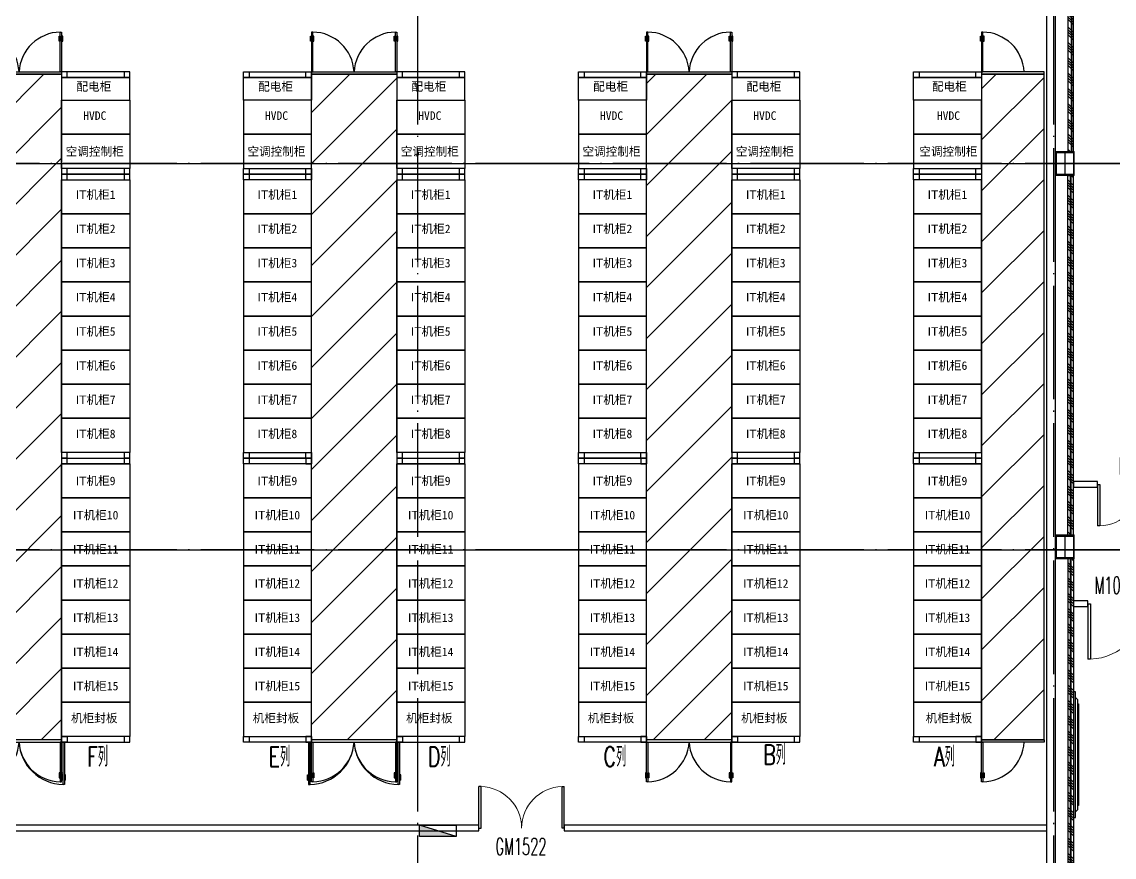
# Model space of a CAD drawing. Extents: x 758840 to 1108724, y -102573 to 143521.
# Drawn here: x 883163 to 902399, y 45376 to 60083 of the extents above; entities that cross this region are included whole.
import ezdxf

# ---------------------------------------------------------------- set-up
doc = ezdxf.new("R2010")
doc.units = 0
doc.header["$LTSCALE"] = 1000
doc.header["$MEASUREMENT"] = 0
for name, pattern in [('CENTER', [2, 1.25, -0.25, 0.25, -0.25]), ('CONTINOUS', [0]), ('DASH', [0.35, 0.25, -0.1]), ('DOTE', [2.4200000000000004, 2, -0.2, 0.02, -0.2])]:
    doc.linetypes.add(name, pattern=pattern)
for name, color, linetype in [('AXIS', 3, 'Continuous'), ('DOOR_FIRE', 4, 'Continuous'), ('DOTE', 8, 'DOTE'), ('EQUIP_消火栓', 7, 'Continuous'), ('TB-框架', 4, 'Continuous'), ('WALL', 6, 'Continuous'), ('WALL-MOVE', 6, 'Continuous'), ('WINDOW', 3, 'Continuous'), ('WINDOW_TEXT', 7, 'Continuous'), ('内分隔填充', 193, 'Continuous'), ('内分隔墙体', 30, 'Continuous'), ('智施-gy', 7, 'Continuous'), ('空调预留孔', 163, 'Continuous'), ('编号图层', 7, 'Continuous')]:
    doc.layers.add(name, color=color, linetype=linetype)
doc.layers.add('钢柱', color=51, linetype='Continuous', lineweight=13)
doc.styles.add('_TCH_DIM_T3', font='SIMPLEX', dxfattribs={"width": 0.7058823529411765, "bigfont": 'GBCBIG'})
doc.styles.add('_TCH_WINDOW', font='SIMPLEX.shx', dxfattribs={"width": 0.8, "height": 3.5, "bigfont": 'GBCBIG.shx'})
doc.styles.get("Standard").update_dxf_attribs({"font": 'gbenor.shx', "bigfont": 'gbcbig.shx'})
pattern_1 = [(135, (17960.44342544209, 56052.85140227983), (-134.7038418160373, -134.7038418160373), []), (135, (17960.44342544209, 56097.75270227983), (-134.7038418160373, -134.7038418160373), []), (135, (17960.44342544209, 56142.65400227984), (-134.7038418160373, -134.7038418160373), []), (135, (17960.44342544209, 56187.55540227983), (-134.7038418160373, -134.7038418160373), [])]

# ---------------------------------------------------------------- blocks, each defined once
blk = doc.blocks.new('r324')
at = {"layer": '钢柱', "color": 3}
for p, q in [((138108.5, -413997), (138432.5, -413997)), ((138108.5, -414421), (138108.5, -413997)), ((138120.5, -414009), (138420.5, -414009)), ((138120.5, -414409), (138120.5, -414009)), ((138420.5, -414009), (138420.5, -414409)), ((138432.5, -413997), (138432.5, -414421)), ((138432.5, -414421), (138108.5, -414421)), ((138420.5, -414409), (138120.5, -414409))]:
    blk.add_line(p, q, dxfattribs=at)
at = {"layer": '钢柱'}
blk.add_lwpolyline([(138275.5, -414023), (138420.5, -414023), (138420.5, -414009), (138120.5, -414009), (138120.5, -414023), (138265.5, -414023), (138265.5, -414395), (138120.5, -414395), (138120.5, -414409), (138420.5, -414409), (138420.5, -414395), (138275.5, -414395), (138275.5, -414023)], dxfattribs=at)
blk = doc.blocks.new('包柱')
at = {"linetype": 'CONTINOUS'}
for p in [(745290.0772751421, 445593.6691818716), (745290.0772751421, 438843.6691818716)]:
    blk.add_blockref('r324', p, dxfattribs=at)
blk = doc.blocks.new('$TwtSys$00000434')
for p, q in [((-0.5, 0.5), (-0.5, -0.5)), ((-0.5, -0.5), (0.5, 0.5)), ((0.5, 0.5), (-0.5, 0.5)), ((0.5, -0.5), (0.5, 0.5)), ((-0.5, -0.5), (0.5, -0.5))]:
    blk.add_line(p, q)
blk.add_solid([(0.5, -0.5), (0.5, 0.5), (-0.5, -0.5)])
blk = doc.blocks.new('消火栓-半栋')
at = {"layer": 'EQUIP_消火栓', "linetype": 'CENTER', "xscale": -650, "yscale": 200, "zscale": 650}
blk.add_blockref('$TwtSys$00000434', (101355.0003685582, 2099.999961104782), dxfattribs=at)
blk = doc.blocks.new('TB-15Rack-DR')
at = {"layer": 'TB-框架', "ltscale": 5}
h = blk.add_hatch(dxfattribs=at)
h.set_pattern_fill('ANSI31', color=254, scale=400)
h.set_pattern_definition([(45, (-763025.3862741295, -41620.99238159717), (-449.0128060534576, 449.0128060534577), [])])
h.paths.add_polyline_path([(3.492459654808044e-08, 11760.18749998984), (-1099.999999965075, 11760.18749998984), (-1099.999999965075, 39.81250001004082), (3.492459654808044e-08, 39.81250001004082)])
at = {"layer": 'TB-框架', "color": 3}
for p, q in [((3.492459654808044e-08, 11760.18749998984), (-1099.999999965075, 11760.18749998984)), ((-2299.999999965075, 4900), (-2299.999999965075, 5000)), ((-2299.999999965075, 5000), (-2199.999999965075, 5000)), ((-2299.999999965075, 4900), (-1099.999999965075, 4900)), ((-2199.999999965075, 4900), (-2299.999999965075, 4900)), ((-1199.999999965075, 5000), (-2199.999999965075, 5000)), ((-2199.999999965075, 5000), (-2199.999999965075, 4900)), ((-1199.999999965075, 5000), (-2199.999999965075, 5000)), ((-1199.999999965075, 4900), (-1199.999999965075, 5000)), ((-1199.999999965075, 5000), (-1099.999999965075, 5000)), ((-1099.999999965075, 4900), (-1199.999999965075, 4900)), ((-1099.999999965075, 5000), (-1099.999999965075, 4900)), ((3.492459654808044e-08, 39.81250001004082), (-1099.999999965075, 39.81250001004082))]:
    blk.add_line(p, q, dxfattribs=at)
for points in [[(-1099.999999875552, 12340.5970775006), (-1119.739655359765, 12340.5970775006), (-1119.739655359765, 12430.3949345474), (-1099.999999875552, 12430.3949345474)], [(-1099.999999875668, 11799.99999999988), (-1076.664179857471, 11799.99999999988), (-1076.664179857471, 12500.0745976036), (-1099.999999875668, 12500.0745976036)], [(-1076.664179857471, 12340.5970775006), (-1056.924524373258, 12340.5970775006), (-1056.924524373258, 12430.3949345474), (-1076.664179857471, 12430.3949345474)], [(-2300.141435468453, 11800), (-1100.141435443191, 11800), (-1100.141435443191, 11700), (-2300.141435468453, 11700)], [(-2199.999999965075, 11700), (-2299.999999965075, 11700), (-2299.999999965075, 11800), (-2199.999999965075, 11800)], [(-1099.999999965075, 11700), (-1199.999999965075, 11700), (-1199.999999965075, 11800), (-1099.999999965075, 11800)], [(6.984919309616089e-08, 11800), (-1099.999999895226, 11800), (-1099.999999895226, 11760.18749998984), (6.984919309616089e-08, 11760.18749998984)], [(3.492459654808044e-08, 11760.18749998984), (-1099.999999965075, 11760.18749998984), (-1099.999999965075, 39.81250001004082), (3.492459654808044e-08, 39.81250001004082)], [(-1099.999999984633, 11300), (-2299.999999984633, 11300), (-2299.999999984633, 11700), (-1099.999999984633, 11700)], [(-2299.999999984633, 10700), (-1099.999999984633, 10700), (-1099.999999984633, 11300), (-2299.999999984633, 11300)], [(-2299.999999984633, 10100), (-1099.999999984633, 10100), (-1099.999999984633, 10700), (-2299.999999984633, 10700)], [(-2199.999999984633, 10000), (-2299.999999984633, 10000), (-2299.999999984633, 10100), (-2199.999999984633, 10100)], [(-2299.999999959371, 10100), (-1099.999999934109, 10100), (-1099.999999934109, 10000), (-2299.999999959371, 10000)], [(-1099.999999984633, 10000), (-1199.999999984633, 10000), (-1199.999999984633, 10100), (-1099.999999984633, 10100)], [(-2199.999999984633, 9900), (-2299.999999984633, 9900), (-2299.999999984633, 10000), (-2199.999999984633, 10000)], [(-2299.999999984633, 10000), (-1099.999999959371, 10000), (-1099.999999959371, 9900), (-2299.999999984633, 9900)], [(-2299.999999965075, 9300), (-1099.999999965075, 9300), (-1099.999999965075, 9900), (-2299.999999965075, 9900)], [(-1099.999999984633, 9900), (-1199.999999984633, 9900), (-1199.999999984633, 10000), (-1099.999999984633, 10000)], [(-2299.999999965075, 8700), (-1099.999999965075, 8700), (-1099.999999965075, 9300), (-2299.999999965075, 9300)], [(-2299.999999965075, 8100), (-1099.999999965075, 8100), (-1099.999999965075, 8700), (-2299.999999965075, 8700)], [(-2299.999999965075, 7500), (-1099.999999965075, 7500), (-1099.999999965075, 8100), (-2299.999999965075, 8100)], [(-2299.999999965075, 6900), (-1099.999999965075, 6900), (-1099.999999965075, 7500), (-2299.999999965075, 7500)], [(-2299.999999965075, 6300), (-1099.999999965075, 6300), (-1099.999999965075, 6900), (-2299.999999965075, 6900)], [(-2299.999999965075, 5700), (-1099.999999965075, 5700), (-1099.999999965075, 6300), (-2299.999999965075, 6300)], [(-2299.999999965075, 5100), (-1099.999999965075, 5100), (-1099.999999965075, 5700), (-2299.999999965075, 5700)], [(-2199.999999965075, 5000), (-2299.999999965075, 5000), (-2299.999999965075, 5100), (-2199.999999965075, 5100)], [(-1099.999999965075, 5000), (-1199.999999965075, 5000), (-1199.999999965075, 5100), (-1099.999999965075, 5100)], [(-2299.999999965075, 4300), (-1099.999999965075, 4300), (-1099.999999965075, 4900), (-2299.999999965075, 4900)], [(-2299.999999965075, 3700), (-1099.999999965075, 3700), (-1099.999999965075, 4300), (-2299.999999965075, 4300)], [(-2299.999999965075, 3100), (-1099.999999965075, 3100), (-1099.999999965075, 3700), (-2299.999999965075, 3700)], [(-2299.999999965075, 2500), (-1099.999999965075, 2500), (-1099.999999965075, 3100), (-2299.999999965075, 3100)], [(-2299.999999965075, 1900), (-1099.999999965075, 1900), (-1099.999999965075, 2500), (-2299.999999965075, 2500)], [(-2299.999999965075, 1300), (-1099.999999965075, 1300), (-1099.999999965075, 1900), (-2299.999999965075, 1900)], [(-2299.999999965075, 700), (-1099.999999965075, 700), (-1099.999999965075, 1300), (-2299.999999965075, 1300)], [(-2299.999999965075, 100), (-1099.999999965075, 100), (-1099.999999965075, 700), (-2299.999999965075, 700)], [(-2299.999999955413, 100), (-1099.999999930151, 100), (-1099.999999930151, 0), (-2299.999999955413, 0)], [(-2299.999999955413, 100), (-2199.999999955413, 100), (-2199.999999955413, 0), (-2299.999999955413, 0)], [(-1199.999999955413, 0), (-1099.999999955413, 0), (-1099.999999955413, 100), (-1199.999999955413, 100)], [(6.984919309616089e-08, -1.164153218269348e-10), (-1099.999999895226, -1.164153218269348e-10), (-1099.999999895226, 39.81250001004082), (6.984919309616089e-08, 39.81250001004082)], [(-1099.999999875668, 0), (-1076.664179857471, 0), (-1076.664179857471, -700.0745976037142), (-1099.999999875668, -700.0745976037142)], [(-1099.999999875552, -540.5970775007154), (-1119.739655359765, -540.5970775007154), (-1119.739655359765, -630.3949345475121), (-1099.999999875552, -630.3949345475121)], [(-1076.664179857471, -540.5970775007154), (-1056.924524373258, -540.5970775007154), (-1056.924524373258, -630.3949345475121), (-1076.664179857471, -630.3949345475121)]]:
    blk.add_lwpolyline(points, close=True, dxfattribs=at)
for centre, start, end in [((-1088.870872969041, 11760.2351508518), 3.080595313253591, 89.05475635166422), ((-1088.870872969041, 39.76484914807952), 270.9452436483364, 356.9194046867464)]:
    blk.add_arc(centre, 739.9401396934919, start, end, dxfattribs=at)
at = {"layer": 'TB-框架', "color": 8, "lineweight": 5, "ltscale": 5, "char_height": 150, "width": 1200.000000000001, "attachment_point": 5}
for s, insert in [('{\\fKaiTi|b0|i0|c134|p49;配电柜}', (-1667.751008636784, 11532.17120498407)), ('{\\fKaiTi|b0|i0|c134|p49;HVDC}', (-1683.415655187797, 11027.90090223646)), ('{\\fKaiTi|b0|i0|c134|p49;空调控制柜}', (-1683.415655187797, 10389.1937467606)), ('{\\fArial|b0|i0|c0|p34;IT\\fKaiTi|b0|i0|c134|p49;机柜1}', (-1699.99999995681, 9628.999999967476)), ('{\\fArial|b0|i0|c0|p34;IT\\fKaiTi|b0|i0|c134|p49;机柜2}', (-1699.99999995681, 9026.999999967476)), ('{\\fArial|b0|i0|c0|p34;IT\\fKaiTi|b0|i0|c134|p49;机柜3}', (-1699.99999995681, 8424.999999967476)), ('{\\fArial|b0|i0|c0|p34;IT\\fKaiTi|b0|i0|c134|p49;机柜4}', (-1699.99999995681, 7822.999999967476)), ('{\\fArial|b0|i0|c0|p34;IT\\fKaiTi|b0|i0|c134|p49;机柜5}', (-1699.99999995681, 7220.999999967476)), ('{\\fArial|b0|i0|c0|p34;IT\\fKaiTi|b0|i0|c134|p49;机柜6}', (-1699.99999995681, 6618.999999967476)), ('{\\fArial|b0|i0|c0|p34;IT\\fKaiTi|b0|i0|c134|p49;机柜7}', (-1699.99999995681, 6016.999999967476)), ('{\\fArial|b0|i0|c0|p34;IT\\fKaiTi|b0|i0|c134|p49;机柜8}', (-1699.999999957276, 5416.999999967476)), ('{\\fArial|b0|i0|c134|p34;IT\\fKaiTi|b0|i0|c134|p49;机柜9}', (-1699.999999950291, 4588.999999967476)), ('{\\fArial|b0|i0|c134|p34;IT\\fKaiTi|b0|i0|c134|p49;机柜10}', (-1699.999999950291, 3986.999999967476)), ('{\\fArial|b0|i0|c134|p34;IT\\fKaiTi|b0|i0|c134|p49;机柜11}', (-1699.999999950291, 3384.999999967476)), ('{\\fArial|b0|i0|c134|p34;IT\\fKaiTi|b0|i0|c134|p49;机柜12}', (-1699.999999950291, 2782.999999967476)), ('{\\fArial|b0|i0|c134|p34;IT\\fKaiTi|b0|i0|c134|p49;机柜13}', (-1699.999999950291, 2180.999999967476)), ('{\\fArial|b0|i0|c134|p34;IT\\fKaiTi|b0|i0|c134|p49;机柜14}', (-1699.999999950291, 1578.999999967476)), ('{\\fArial|b0|i0|c134|p34;IT\\fKaiTi|b0|i0|c134|p49;机柜15}', (-1699.999999950291, 976.9999999674765)), ('{\\fKaiTi_GB2312|b0|i0|c134|p49;机柜封板}', (-1674.67307738238, 412.3507378838403))]:
    blk.add_mtext(s, dxfattribs=dict(at, insert=insert))
blk = doc.blocks.new('TB-15Rack-D')
at = {"layer": 'TB-框架', "ltscale": 5}
h = blk.add_hatch(dxfattribs=at)
h.set_pattern_fill('ANSI31', color=254, scale=400)
h.set_pattern_definition([(45, (0, 0), (-449.0128060534576, 449.0128060534577), [])])
h.paths.add_polyline_path([(2699.999999994296, -39.81250001015724), (1199.999999994296, -39.81250001015724), (1199.999999994296, -11760.18749998996), (2699.999999984633, -11760.18749998996), (2699.999999984633, -11700)])
at = {"layer": 'TB-框架', "color": 3}
for p, q in [((2799.999999994296, -6800), (2699.999999994296, -6800)), ((2699.999999994296, -6800), (2699.999999994296, -6900)), ((3899.999999994296, -6900), (2699.999999994296, -6900)), ((2699.999999994296, -6900), (2799.999999994296, -6900)), ((2799.999999994296, -6800), (3799.999999994296, -6800)), ((2799.999999994296, -6900), (2799.999999994296, -6800)), ((2799.999999994296, -6800), (3799.999999994296, -6800)), ((3899.999999994296, -6800), (3799.999999994296, -6800)), ((3799.999999994296, -6800), (3799.999999994296, -6900)), ((3799.999999994296, -6900), (3899.999999994296, -6900)), ((3899.999999994296, -6900), (3899.999999994296, -6800))]:
    blk.add_line(p, q, dxfattribs=at)
for points in [[(1199.99999992107, 540.597077500599), (1180.260344436858, 540.597077500599), (1180.260344436858, 630.3949345473957), (1199.99999992107, 630.3949345473957)], [(1199.999999920954, -1.164153218269348e-10), (1223.335819939151, -1.164153218269348e-10), (1223.335819939151, 700.0745976035978), (1199.999999920954, 700.0745976035978)], [(1223.335819939151, 540.597077500599), (1243.075475423364, 540.597077500599), (1243.075475423364, 630.3949345473957), (1223.335819939151, 630.3949345473957)], [(2676.66417995654, 540.597077500599), (2656.924524472328, 540.597077500599), (2656.924524472328, 630.3949345473957), (2676.66417995654, 630.3949345473957)], [(2699.999999974738, -1.164153218269348e-10), (2676.66417995654, -1.164153218269348e-10), (2676.66417995654, 700.0745976035978), (2699.999999974738, 700.0745976035978)], [(2699.999999974621, 540.597077500599), (2719.739655458834, 540.597077500599), (2719.739655458834, 630.3949345473957), (2699.999999974621, 630.3949345473957)], [(99.99999997473788, -100), (-2.526212483644485e-08, -100), (-2.526212483644485e-08, 0), (99.99999997473788, 0)], [(0, 0), (1200.000000025262, 0), (1200.000000025262, -100), (0, -100)], [(1199.999999974738, -100), (1099.999999974738, -100), (1099.999999974738, 0), (1199.999999974738, 0)], [(1200.000000025262, 0), (2699.999999994296, 0), (2699.999999994296, -39.81250001015724), (1200.000000025262, -39.81250001015724)], [(2699.999999994296, -100), (2799.999999994296, -100), (2799.999999994296, 0), (2699.999999994296, 0)], [(3900.141435497673, 0), (2700.141435472411, 0), (2700.141435472411, -100), (3900.141435497673, -100)], [(3799.999999994296, -100), (3899.999999994296, -100), (3899.999999994296, 0), (3799.999999994296, 0)], [(1199.999999974738, -500), (-2.526212483644485e-08, -500), (-2.526212483644485e-08, -100), (1199.999999974738, -100)], [(1199.999999994296, -39.81250001015724), (2699.999999994296, -39.81250001015724), (2699.999999994296, -11760.18749998996), (1199.999999994296, -11760.18749998996)], [(2700.000000013853, -500), (3900.000000013853, -500), (3900.000000013853, -100), (2700.000000013853, -100)], [(4.784669727087021e-08, -1100), (1200.000000047847, -1100), (1200.000000047847, -500), (4.784669727087021e-08, -500)], [(3900.000000013853, -1100), (2700.000000013853, -1100), (2700.000000013853, -500), (3900.000000013853, -500)], [(4.784669727087021e-08, -1700), (1200.000000047847, -1700), (1200.000000047847, -1100), (4.784669727087021e-08, -1100)], [(3900.000000013853, -1700), (2700.000000013853, -1700), (2700.000000013853, -1100), (3900.000000013853, -1100)], [(99.99999997473788, -1800), (-2.526212483644485e-08, -1800), (-2.526212483644485e-08, -1700), (99.99999997473788, -1700)], [(0, -1700), (1200.000000025262, -1700), (1200.000000025262, -1800), (0, -1800)], [(1199.999999974738, -1800), (1099.999999974738, -1800), (1099.999999974738, -1700), (1199.999999974738, -1700)], [(2700.000000013853, -1800), (2800.000000013853, -1800), (2800.000000013853, -1700), (2700.000000013853, -1700)], [(3899.999999988591, -1700), (2699.999999963329, -1700), (2699.999999963329, -1800), (3899.999999988591, -1800)], [(3800.000000013853, -1800), (3900.000000013853, -1800), (3900.000000013853, -1700), (3800.000000013853, -1700)], [(99.99999997473788, -1900), (-2.526212483644485e-08, -1900), (-2.526212483644485e-08, -1800), (99.99999997473788, -1800)], [(-2.526212483644485e-08, -1800), (1200, -1800), (1200, -1900), (-2.526212483644485e-08, -1900)], [(6.740447133779526e-08, -2500), (1200.000000067404, -2500), (1200.000000067404, -1900), (6.740447133779526e-08, -1900)], [(1199.999999974738, -1900), (1099.999999974738, -1900), (1099.999999974738, -1800), (1199.999999974738, -1800)], [(2700.000000013853, -1900), (2800.000000013853, -1900), (2800.000000013853, -1800), (2700.000000013853, -1800)], [(3900.000000013853, -1800), (2699.999999988591, -1800), (2699.999999988591, -1900), (3900.000000013853, -1900)], [(3899.999999994296, -2500), (2699.999999994296, -2500), (2699.999999994296, -1900), (3899.999999994296, -1900)], [(3800.000000013853, -1900), (3900.000000013853, -1900), (3900.000000013853, -1800), (3800.000000013853, -1800)], [(6.740447133779526e-08, -3100), (1200.000000067404, -3100), (1200.000000067404, -2500), (6.740447133779526e-08, -2500)], [(3899.999999994296, -3100), (2699.999999994296, -3100), (2699.999999994296, -2500), (3899.999999994296, -2500)], [(6.740447133779526e-08, -3700), (1200.000000067404, -3700), (1200.000000067404, -3100), (6.740447133779526e-08, -3100)], [(3899.999999994296, -3700), (2699.999999994296, -3700), (2699.999999994296, -3100), (3899.999999994296, -3100)], [(6.740447133779526e-08, -4300), (1200.000000067404, -4300), (1200.000000067404, -3700), (6.740447133779526e-08, -3700)], [(3899.999999994296, -4300), (2699.999999994296, -4300), (2699.999999994296, -3700), (3899.999999994296, -3700)], [(6.740447133779526e-08, -4900), (1200.000000067404, -4900), (1200.000000067404, -4300), (6.740447133779526e-08, -4300)], [(3899.999999994296, -4900), (2699.999999994296, -4900), (2699.999999994296, -4300), (3899.999999994296, -4300)], [(6.740447133779526e-08, -5500), (1200.000000067404, -5500), (1200.000000067404, -4900), (6.740447133779526e-08, -4900)], [(3899.999999994296, -5500), (2699.999999994296, -5500), (2699.999999994296, -4900), (3899.999999994296, -4900)], [(6.740447133779526e-08, -6100), (1200.000000067404, -6100), (1200.000000067404, -5500), (6.740447133779526e-08, -5500)], [(3899.999999994296, -6100), (2699.999999994296, -6100), (2699.999999994296, -5500), (3899.999999994296, -5500)], [(6.740447133779526e-08, -6700), (1200.000000067404, -6700), (1200.000000067404, -6100), (6.740447133779526e-08, -6100)], [(3899.999999994296, -6700), (2699.999999994296, -6700), (2699.999999994296, -6100), (3899.999999994296, -6100)], [(99.99999997473788, -6800), (-2.526212483644485e-08, -6800), (-2.526212483644485e-08, -6700), (99.99999997473788, -6700)], [(-2.526212483644485e-08, -6700), (1200, -6700), (1200, -6800), (-2.526212483644485e-08, -6800)], [(1199.999999974738, -6800), (1099.999999974738, -6800), (1099.999999974738, -6700), (1199.999999974738, -6700)], [(2699.999999994296, -6800), (2799.999999994296, -6800), (2799.999999994296, -6700), (2699.999999994296, -6700)], [(3799.999999994296, -6800), (3899.999999994296, -6800), (3899.999999994296, -6700), (3799.999999994296, -6700)], [(-5.052424967288971e-08, -6800), (1199.999999974738, -6800), (1199.999999974738, -6900), (-5.052424967288971e-08, -6900)], [(-5.052424967288971e-08, -6800), (99.99999994947575, -6800), (99.99999994947575, -6900), (-5.052424967288971e-08, -6900)], [(6.740447133779526e-08, -7500), (1200.000000067404, -7500), (1200.000000067404, -6900), (6.740447133779526e-08, -6900)], [(1099.999999949476, -6900), (1199.999999949476, -6900), (1199.999999949476, -6800), (1099.999999949476, -6800)], [(3899.999999994296, -7500), (2699.999999994296, -7500), (2699.999999994296, -6900), (3899.999999994296, -6900)], [(6.740447133779526e-08, -8100), (1200.000000067404, -8100), (1200.000000067404, -7500), (6.740447133779526e-08, -7500)], [(3899.999999994296, -8100), (2699.999999994296, -8100), (2699.999999994296, -7500), (3899.999999994296, -7500)], [(6.740447133779526e-08, -8700), (1200.000000067404, -8700), (1200.000000067404, -8100), (6.740447133779526e-08, -8100)], [(3899.999999994296, -8700), (2699.999999994296, -8700), (2699.999999994296, -8100), (3899.999999994296, -8100)], [(6.740447133779526e-08, -9300), (1200.000000067404, -9300), (1200.000000067404, -8700), (6.740447133779526e-08, -8700)], [(3899.999999994296, -9300), (2699.999999994296, -9300), (2699.999999994296, -8700), (3899.999999994296, -8700)], [(6.740447133779526e-08, -9900), (1200.000000067404, -9900), (1200.000000067404, -9300), (6.740447133779526e-08, -9300)], [(3899.999999994296, -9900), (2699.999999994296, -9900), (2699.999999994296, -9300), (3899.999999994296, -9300)], [(6.740447133779526e-08, -10500), (1200.000000067404, -10500), (1200.000000067404, -9900), (6.740447133779526e-08, -9900)], [(3899.999999994296, -10500), (2699.999999994296, -10500), (2699.999999994296, -9900), (3899.999999994296, -9900)], [(6.740447133779526e-08, -11100), (1200.000000067404, -11100), (1200.000000067404, -10500), (6.740447133779526e-08, -10500)], [(3899.999999994296, -11100), (2699.999999994296, -11100), (2699.999999994296, -10500), (3899.999999994296, -10500)], [(6.740447133779526e-08, -11700), (1200.000000067404, -11700), (1200.000000067404, -11100), (6.740447133779526e-08, -11100)], [(3899.999999994296, -11700), (2699.999999994296, -11700), (2699.999999994296, -11100), (3899.999999994296, -11100)], [(3.958120942115784e-09, -11700), (1200.00000002922, -11700), (1200.00000002922, -11800), (3.958120942115784e-09, -11800)], [(3.958120942115784e-09, -11700), (100.0000000039581, -11700), (100.0000000039581, -11800), (3.958120942115784e-09, -11800)], [(1100.000000003958, -11800), (1200.000000003958, -11800), (1200.000000003958, -11700), (1100.000000003958, -11700)], [(3899.999999984633, -11700), (2699.999999959371, -11700), (2699.999999959371, -11800), (3899.999999984633, -11800)], [(2799.999999984633, -11800), (2699.999999984633, -11800), (2699.999999984633, -11700), (2799.999999984633, -11700)], [(3899.999999984633, -11700), (3799.999999984633, -11700), (3799.999999984633, -11800), (3899.999999984633, -11800)], [(1200.00000002922, -11800.00000000012), (2699.999999998254, -11800.00000000012), (2699.999999998254, -11760.18749998996), (1200.00000002922, -11760.18749998996)], [(1199.999999924912, -11800), (1223.33581994311, -11800), (1223.33581994311, -12500.07459760371), (1199.999999924912, -12500.07459760371)], [(2699.999999978696, -11800), (2676.664179960499, -11800), (2676.664179960499, -12500.07459760371), (2699.999999978696, -12500.07459760371)], [(1199.999999925029, -12340.59707750072), (1180.260344440816, -12340.59707750072), (1180.260344440816, -12430.39493454751), (1199.999999925029, -12430.39493454751)], [(1223.33581994311, -12340.59707750072), (1243.075475427322, -12340.59707750072), (1243.075475427322, -12430.39493454751), (1223.33581994311, -12430.39493454751)], [(2676.664179960499, -12340.59707750072), (2656.924524476286, -12340.59707750072), (2656.924524476286, -12430.39493454751), (2676.664179960499, -12430.39493454751)], [(2699.99999997858, -12340.59707750072), (2719.739655462792, -12340.59707750072), (2719.739655462792, -12430.39493454751), (2699.99999997858, -12430.39493454751)]]:
    blk.add_lwpolyline(points, close=True, dxfattribs=at)
for centre, radius, start, end in [((1211.018898020615, -40.02903720032191), 740.2061177917864, 3.200197137666901, 89.04656257511411), ((2688.87087306811, -39.76484914819594), 739.9401396934919, 90.94524364833578, 176.9194046867462), ((1211.018898024573, -11759.97096279979), 740.2061177917864, 270.9534374248862, 356.7998028623334), ((2688.870873072068, -11760.23515085192), 739.9401396934919, 183.0805953132536, 269.0547563516634)]:
    blk.add_arc(centre, radius, start, end, dxfattribs=at)
at = {"layer": 'TB-框架', "color": 8, "lineweight": 5, "ltscale": 5, "char_height": 150, "width": 1200.000000000001, "attachment_point": 5}
for s, insert in [('{\\fKaiTi|b0|i0|c134|p49;配电柜}', (567.751008666004, -267.8287949670921)), ('{\\fKaiTi|b0|i0|c134|p49;配电柜}', (3267.751008666004, -267.8287950159283)), ('{\\fKaiTi|b0|i0|c134|p49;HVDC}', (583.415655217017, -772.0990977147012)), ('{\\fKaiTi|b0|i0|c134|p49;HVDC}', (3283.415655217017, -772.0990977635374)), ('{\\fKaiTi|b0|i0|c134|p49;空调控制柜}', (583.415655217017, -1410.80625319056)), ('{\\fKaiTi|b0|i0|c134|p49;空调控制柜}', (3283.415655217017, -1410.806253239396)), ('{\\fArial|b0|i0|c0|p34;IT\\fKaiTi|b0|i0|c134|p49;机柜1}', (599.9999999860302, -2171.000000032524)), ('{\\fArial|b0|i0|c0|p34;IT\\fKaiTi|b0|i0|c134|p49;机柜1}', (3299.99999998603, -2171.000000032524)), ('{\\fArial|b0|i0|c0|p34;IT\\fKaiTi|b0|i0|c134|p49;机柜2}', (599.9999999860302, -2773.000000032524)), ('{\\fArial|b0|i0|c0|p34;IT\\fKaiTi|b0|i0|c134|p49;机柜2}', (3299.99999998603, -2773.000000032524)), ('{\\fArial|b0|i0|c0|p34;IT\\fKaiTi|b0|i0|c134|p49;机柜3}', (599.9999999860302, -3375.000000032524)), ('{\\fArial|b0|i0|c0|p34;IT\\fKaiTi|b0|i0|c134|p49;机柜3}', (3299.99999998603, -3375.000000032524)), ('{\\fArial|b0|i0|c0|p34;IT\\fKaiTi|b0|i0|c134|p49;机柜4}', (599.9999999860302, -3977.000000032524)), ('{\\fArial|b0|i0|c0|p34;IT\\fKaiTi|b0|i0|c134|p49;机柜4}', (3299.99999998603, -3977.000000032524)), ('{\\fArial|b0|i0|c0|p34;IT\\fKaiTi|b0|i0|c134|p49;机柜5}', (599.9999999860302, -4579.000000032524)), ('{\\fArial|b0|i0|c0|p34;IT\\fKaiTi|b0|i0|c134|p49;机柜5}', (3299.99999998603, -4579.000000032524)), ('{\\fArial|b0|i0|c0|p34;IT\\fKaiTi|b0|i0|c134|p49;机柜6}', (599.9999999860302, -5181.000000032524)), ('{\\fArial|b0|i0|c0|p34;IT\\fKaiTi|b0|i0|c134|p49;机柜6}', (3299.99999998603, -5181.000000032524)), ('{\\fArial|b0|i0|c0|p34;IT\\fKaiTi|b0|i0|c134|p49;机柜7}', (599.9999999860302, -5783.000000032524)), ('{\\fArial|b0|i0|c0|p34;IT\\fKaiTi|b0|i0|c134|p49;机柜7}', (3299.99999998603, -5783.000000032524)), ('{\\fArial|b0|i0|c0|p34;IT\\fKaiTi|b0|i0|c134|p49;机柜8}', (599.9999999864958, -6383.000000032524)), ('{\\fArial|b0|i0|c0|p34;IT\\fKaiTi|b0|i0|c134|p49;机柜8}', (3299.999999986496, -6383.000000032524)), ('{\\fArial|b0|i0|c134|p34;IT\\fKaiTi|b0|i0|c134|p49;机柜9}', (599.9999999795109, -7211.000000032524)), ('{\\fArial|b0|i0|c134|p34;IT\\fKaiTi|b0|i0|c134|p49;机柜9}', (3299.999999979511, -7211.000000032524)), ('{\\fArial|b0|i0|c134|p34;IT\\fKaiTi|b0|i0|c134|p49;机柜10}', (599.9999999795109, -7813.000000032524)), ('{\\fArial|b0|i0|c134|p34;IT\\fKaiTi|b0|i0|c134|p49;机柜10}', (3299.999999979511, -7813.000000032524)), ('{\\fArial|b0|i0|c134|p34;IT\\fKaiTi|b0|i0|c134|p49;机柜11}', (599.9999999795109, -8415.000000032524)), ('{\\fArial|b0|i0|c134|p34;IT\\fKaiTi|b0|i0|c134|p49;机柜11}', (3299.999999979511, -8415.000000032524)), ('{\\fArial|b0|i0|c134|p34;IT\\fKaiTi|b0|i0|c134|p49;机柜12}', (599.9999999795109, -9017.000000032524)), ('{\\fArial|b0|i0|c134|p34;IT\\fKaiTi|b0|i0|c134|p49;机柜12}', (3299.999999979511, -9017.000000032524)), ('{\\fArial|b0|i0|c134|p34;IT\\fKaiTi|b0|i0|c134|p49;机柜13}', (599.9999999795109, -9619.000000032524)), ('{\\fArial|b0|i0|c134|p34;IT\\fKaiTi|b0|i0|c134|p49;机柜13}', (3299.999999979511, -9619.000000032524)), ('{\\fArial|b0|i0|c134|p34;IT\\fKaiTi|b0|i0|c134|p49;机柜14}', (599.9999999795109, -10221.00000003252)), ('{\\fArial|b0|i0|c134|p34;IT\\fKaiTi|b0|i0|c134|p49;机柜14}', (3299.999999979511, -10221.00000003252)), ('{\\fArial|b0|i0|c134|p34;IT\\fKaiTi|b0|i0|c134|p49;机柜15}', (599.9999999795109, -10823.00000003252)), ('{\\fArial|b0|i0|c134|p34;IT\\fKaiTi|b0|i0|c134|p49;机柜15}', (3299.999999979511, -10823.00000003252)), ('{\\fKaiTi_GB2312|b0|i0|c134|p49;机柜封板}', (574.6730774116004, -11387.64926211616)), ('{\\fKaiTi_GB2312|b0|i0|c134|p49;机柜封板}', (3274.6730774116, -11387.64926211616))]:
    blk.add_mtext(s, dxfattribs=dict(at, insert=insert))
blk = doc.blocks.new('$DorLib2D$00000002')
for p, q in [((-0.5, -5.684341886080802e-17), (-0.5000000000000007, 0.4875)), ((-0.4750000000000007, 0.4875), (-0.5000000000000007, 0.4875)), ((-0.475, -2.842170943040401e-17), (-0.4750000000000007, 0.4875)), ((0.475, -2.842170943040401e-17), (0.4750000000000007, 0.4875)), ((0.4750000000000007, 0.4875), (0.5000000000000007, 0.4875)), ((0.5, -5.684341886080802e-17), (0.5000000000000007, 0.4875)), ((-0.5, -5.684341886080802e-17), (-0.475, -2.842170943040401e-17)), ((0.5, -5.684341886080802e-17), (0.475, -2.842170943040401e-17))]:
    blk.add_line(p, q)
at = {"lineweight": 13}
for centre, start, end in [((-0.4875, -4.263256414560601e-17), 0, 88.53071641864632), ((0.4875, -4.263256414560601e-17), 91.4692835813537, 180)]:
    blk.add_arc(centre, 0.4875, start, end, dxfattribs=at)
blk = doc.blocks.new('$DorLib2D$00000001')
for p, q in [((0.45, 0.9750000000000001), (0.5000000000000002, 0.9750000000000001)), ((0.45, 0), (0.45, 0.9750000000000001)), ((0.5, 0), (0.5, 0.9750000000000001)), ((0.5, 0), (0.45, 0))]:
    blk.add_line(p, q)
at = {"lineweight": 13}
blk.add_arc((0.475, 0), 0.975, 91.4692835813538, 180, dxfattribs=at)

msp = doc.modelspace()

# ---------------------------------------------------------------- hatches: boundary and pattern name
at = {"layer": '内分隔填充'}
h = msp.add_hatch(dxfattribs=at)
h.set_pattern_fill('ANSI34', color=256, scale=20, angle=90)
h.set_pattern_definition(pattern_1)
h.paths.add_polyline_path([(901583.0207005842, 62212.5401132855), (901683.0207005842, 62212.5401132855), (901683.0207005842, 57799.52058414955), (901583.0207005842, 57799.52058414955)])
h.paths.add_polyline_path([(901683.0207005842, 63712.54011328681), (901583.0207005842, 63712.54011328681), (901583.0207005842, 64125.52058414955), (901683.0207005842, 64125.52058414955)])
h = msp.add_hatch(dxfattribs=at)
h.set_pattern_fill('ANSI34', color=256, scale=20, angle=90)
h.set_pattern_definition(pattern_1)
h.paths.add_polyline_path([(901683.0207005842, 57375.52058415164), (901583.0207005842, 57375.52058415164), (901583.0207005842, 51049.52058415164), (901683.0207005842, 51049.52058415164)])
h = msp.add_hatch(dxfattribs=at)
h.set_pattern_fill('ANSI34', color=256, scale=20, angle=90)
h.set_pattern_definition(pattern_1)
h.paths.add_polyline_path([(901583.0207005842, 45049.52058415948), (901583.0207005842, 50625.52058415164), (901683.0207005842, 50625.52058415164), (901683.0207005842, 45049.52058415948)])

# ---------------------------------------------------------------- linework, layer by layer
at = {"layer": 'AXIS', "color": 252, "linetype": 'ByBlock'}
for p, q in [((771533.0203320272, 57587.5205841506), (914933.020332027, 57587.52058415061)), ((771533.0203320272, 50787.5205841506), (914933.020332027, 50787.52058415061))]:
    msp.add_line(p, q, dxfattribs=at)
at = {"layer": 'DOTE'}
for p, q in [((890133.0203320272, 103837.5205841506), (890133.0203320272, 34437.5205841506)), ((901333.0203320272, 103837.5205841506), (901333.0203320272, 34437.5205841506)), ((914933.0203320268, 57587.52058415061), (775066.2527293097, 57587.5205841506)), ((914933.0203320268, 50787.52058415061), (775066.2527293097, 50787.5205841506))]:
    msp.add_line(p, q, dxfattribs=at)
at = {"layer": 'TB-框架', "color": 3}
for p, q in [((883888.1291593793, 46655.77430780027), (883888.1291593793, 47402.52054524799)), ((883913.0207006275, 47402.52054524799), (883913.0207006275, 46655.77430780027)), ((888213.0207006275, 47402.52054524799), (888213.0207006275, 46655.77430780027)), ((888237.9122418757, 46655.77430780027), (888237.9122418757, 47402.52054524799)), ((889788.1291593793, 46655.77430780027), (889788.1291593793, 47402.52054524799)), ((889813.0207006275, 47402.52054524799), (889813.0207006275, 46655.77430780027)), ((883867.0735267852, 46730.09928173064), (883867.0735267852, 46825.88366258056)), ((883888.1291593793, 46825.88366258056), (883867.0735267852, 46825.88366258056)), ((883934.0763332215, 46825.88366258056), (883913.0207006275, 46825.88366258056)), ((883934.0763332215, 46730.09928173064), (883934.0763332215, 46825.88366258056)), ((888191.9650680334, 46730.09928173064), (888191.9650680334, 46825.88366258056)), ((888191.9650680334, 46825.88366258056), (888213.0207006275, 46825.88366258056)), ((888237.9122418757, 46825.88366258056), (888258.9678744697, 46825.88366258056)), ((888258.9678744697, 46730.09928173064), (888258.9678744697, 46825.88366258056)), ((889767.0735267852, 46730.09928173064), (889767.0735267852, 46825.88366258056)), ((889788.1291593793, 46825.88366258056), (889767.0735267852, 46825.88366258056)), ((889834.0763332215, 46825.88366258056), (889813.0207006275, 46825.88366258056)), ((889834.0763332215, 46730.09928173064), (889834.0763332215, 46825.88366258056)), ((883888.1291593793, 46730.09928173064), (883867.0735267852, 46730.09928173064)), ((883913.0207006275, 46655.77430780027), (883888.1291593793, 46655.77430780027)), ((883934.0763332215, 46730.09928173064), (883913.0207006275, 46730.09928173064)), ((888191.9650680334, 46730.09928173064), (888213.0207006275, 46730.09928173064)), ((888213.0207006275, 46655.77430780027), (888237.9122418757, 46655.77430780027)), ((888237.9122418757, 46730.09928173064), (888258.9678744697, 46730.09928173064)), ((889788.1291593793, 46730.09928173064), (889767.0735267852, 46730.09928173064)), ((889813.0207006275, 46655.77430780027), (889788.1291593793, 46655.77430780027)), ((889834.0763332215, 46730.09928173064), (889813.0207006275, 46730.09928173064))]:
    msp.add_line(p, q, dxfattribs=at)
for centre, radius, start, end in [((883901.149631927, 47444.93638433939), 789.2694823397247, 183.0805953132824, 269.0547563516687), ((888224.7741918764, 47445.21818492834), 789.5531923112388, 270.9534374248826, 356.7998028623806), ((889801.149631927, 47444.93638433939), 789.2694823397247, 183.0805953132824, 269.0547563516687)]:
    msp.add_arc(centre, radius, start, end, dxfattribs=at)
at = {"layer": 'WALL', "color": 4}
for p, q in [((891213.0207005881, 45937.52054525208), (863213.020700569, 45937.52054525202)), ((863213.020700569, 45837.52054525194), (891213.0207005881, 45837.52054525191)), ((891213.0207005881, 45837.52054525191), (891213.0207005881, 45937.52054525208)), ((901213.0207005843, 45937.52054525201), (892713.0207005881, 45937.52054525208)), ((892713.0207005881, 45937.52054525208), (892713.0207005881, 45837.52054525191)), ((892713.0207005881, 45837.52054525191), (901213.0207005843, 45837.52054525201)), ((901213.0207005843, 45837.52054525201), (901213.0207005843, 45937.52054525201))]:
    msp.add_line(p, q, dxfattribs=at)
at = {"layer": 'WALL-MOVE'}
for p, q in [((901583.0207005842, 62212.5401132855), (901583.0207005842, 57799.52058414955)), ((901683.0207005842, 57799.52058414955), (901683.0207005842, 62212.5401132855)), ((901363.0207005842, 44487.52054525226), (901363.0207005843, 60787.5205453325)), ((901213.020700584, 44637.52054525226), (901213.0207005839, 60737.52054533351)), ((901583.0207005842, 57799.52058414955), (901683.0207005842, 57799.52058414955)), ((901583.0207005842, 51049.52058415164), (901583.0207005842, 57375.52058415164)), ((901583.0207005842, 57375.52058415164), (901683.0207005842, 57375.52058415164)), ((901683.0207005842, 51049.52058415164), (901683.0207005842, 57375.52058415164)), ((902108.0204667664, 51987.52058414967), (901683.020700584, 51987.52058415057)), ((901683.020700584, 51987.52058415057), (901683.020700584, 51887.52058415057)), ((902108.0204667664, 51887.52058415038), (902108.0204667664, 51987.52058414967)), ((901683.020700584, 51887.52058415057), (902108.0204667664, 51887.52058415038)), ((901583.0207005842, 51049.52058415164), (901683.0207005842, 51049.52058415164)), ((901583.0207005842, 50625.52058414978), (901583.0207005842, 45149.52058414614)), ((901683.0207005842, 50625.52058414978), (901583.0207005842, 50625.52058414978)), ((901683.0207005842, 50625.52058414978), (901683.0207005839, 45049.52058414614)), ((901933.0202329826, 49887.60094958742), (901683.0207005888, 49887.60094958649)), ((901683.0207005888, 49887.60094958649), (901683.0207005888, 49787.60094958649)), ((901933.0202329826, 49787.60094958651), (901933.0202329826, 49887.60094958742)), ((901683.0207005888, 49787.60094958649), (901933.0202329826, 49787.60094958651))]:
    msp.add_line(p, q, dxfattribs=at)
at = {"layer": '内分隔墙体', "linetype": 'DASH', "const_width": 30}
for points in [[(901645.0207005842, 57799.52058414955), (901645.0207005842, 62212.54011328419)], [(901633.0207005842, 57375.52058415351), (901633.0207005842, 51049.52058415351)], [(901409.0207005842, 44149.5205841506), (901409.0207005842, 45099.52058414747), (901633.0207005842, 45099.52058414747), (901633.0207005842, 50625.52058415164)]]:
    msp.add_lwpolyline(points, dxfattribs=at)
at = {"layer": '智施-gy', "color": 4}
msp.add_lwpolyline([(901682.9980929035, 48287.10847766546), (901682.9980929035, 46075.10847766546), (901720.5220543168, 46075.10847766546), (901720.5220543168, 46360.24191252445), (901720.5220543168, 46360.24191252445), (901720.5220543168, 46370.81392850389), (901720.5220543168, 46370.81392850389), (901720.5220543168, 48287.10847766546)], close=True, dxfattribs=at)
for points in [[(901720.5220543168, 48188.14864197036), (901754.2936195887, 48150.62468055694), (901754.2936195887, 46211.59227477387), (901720.5220543168, 46174.06831336056)], [(901754.2936195887, 48075.57675773057), (901773.0556002954, 48075.57675773057), (901773.0556002954, 46286.64019760035), (901754.2936195887, 46286.64019760035)]]:
    msp.add_lwpolyline(points, dxfattribs=at)
at = {"layer": '钢柱'}
for points in [[(901538.0207005842, 57773.52058417597), (901683.0207005842, 57773.52058417597), (901683.0207005842, 57787.52058417597), (901383.0207005842, 57787.52058417597), (901383.0207005842, 57773.52058417597), (901528.0207005842, 57773.52058417597), (901528.0207005842, 57401.52058417597), (901383.0207005842, 57401.52058417597), (901383.0207005842, 57387.52058417597), (901683.0207005842, 57387.52058417597), (901683.0207005842, 57401.52058417597), (901538.0207005842, 57401.52058417597), (901538.0207005842, 57773.52058417597)], [(901538.0207005842, 51023.52058417597), (901683.0207005842, 51023.52058417597), (901683.0207005842, 51037.52058417597), (901383.0207005842, 51037.52058417597), (901383.0207005842, 51023.52058417597), (901528.0207005842, 51023.52058417597), (901528.0207005842, 50651.52058417597), (901383.0207005842, 50651.52058417597), (901383.0207005842, 50637.52058417597), (901683.0207005842, 50637.52058417597), (901683.0207005842, 50651.52058417597), (901538.0207005842, 50651.52058417597), (901538.0207005842, 51023.52058417597)]]:
    msp.add_lwpolyline(points, dxfattribs=at)

# ---------------------------------------------------------------- block references
msp.add_blockref('消火栓-半栋', (789133.0203320272, 43737.5205841506))
at = {"layer": 'DOOR_FIRE', "color": 4}
ref = msp.add_blockref('$DorLib2D$00000002', (891963.0207005856, 45887.52054525201), dxfattribs=dict(at, xscale=-1500, yscale=1500, zscale=100))
ref.add_attrib('A', 'GM1522', (891503.0207005853, 45413.77054525199), dxfattribs={"layer": 'WINDOW_TEXT', "color": 4, "ltscale": 5, "height": 297.5, "style": '_TCH_WINDOW', "width": 0.5647058823529412})
at = {"layer": 'TB-框架'}
for p in [(881163.3790032662, 59202.52054525014), (887063.3790032858, 59202.52054525014), (892963.5204388087, 59202.52054525014)]:
    msp.add_blockref('TB-15Rack-D', p, dxfattribs=at)
at = {"layer": 'TB-框架', "color": 254}
msp.add_blockref('TB-15Rack-DR', (901163.6618742715, 47402.52054525014), dxfattribs=at)
at = {"layer": 'WINDOW'}
ref = msp.add_blockref('$DorLib2D$00000002', (902858.0204667726, 51937.52058415057), dxfattribs=dict(at, xscale=-1500, yscale=-1500, zscale=-1500))
ref.add_attrib('A', 'M1524', (902478.0204667726, 52113.77058415057), dxfattribs={"layer": 'WINDOW_TEXT', "ltscale": 5, "height": 297.5, "style": '_TCH_WINDOW', "width": 0.5647058823529412})
ref = msp.add_blockref('$DorLib2D$00000001', (902433.0202329711, 49837.60094958649), dxfattribs=dict(at, xscale=-1000, yscale=-1000, zscale=-1000))
ref.add_attrib('A', 'M1024', (902053.0202329711, 50013.850949588), dxfattribs={"layer": 'WINDOW_TEXT', "ltscale": 5, "height": 297.5, "style": '_TCH_WINDOW', "width": 0.5647058823529412})
at = {"layer": '空调预留孔', "xscale": -1, "rotation": 180}
msp.add_blockref('包柱', (17972.44342544209, 82222.18976602136), dxfattribs=at)

# ---------------------------------------------------------------- texts
at = {"layer": '编号图层', "color": 8, "style": '_TCH_DIM_T3', "width": 0.7058823529411765}
for s, p in [('F列', (884310.9799867559, 46969.7159163769)), ('E列', (887507.8688756439, 46969.7159163769)), ('D列', (890310.9799867559, 46969.7159163769)), ('C列', (893404.7577645339, 46969.7159163769)), ('B列', (896217.2022089779, 47004.7159163769)), ('A列', (899223.4244311999, 46969.7159163769))]:
    msp.add_text(s, height=350, dxfattribs=at).set_placement(p)

doc.saveas('drawing.dxf')
